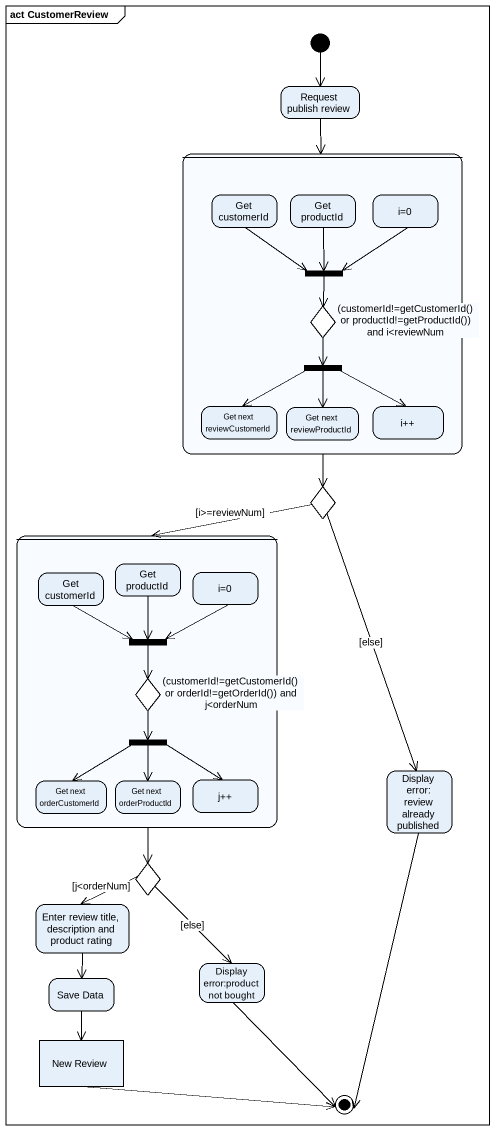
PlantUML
@startuml
mainframe act CustomerReview
hide empty description
state "Request publish review" as Request_publish_review
state " " as state1 {
  state "Get customerId" as Get_customerId
  state "Get productId" as Get_productId
  state "i=0" as i_0
  state fork1 <<join>>
  state "(customerId!=getCustomerId() or productId!=getProductId()) and i<reviewNum" as customerId_getCustomerId_or <<choice>>
  state fork2 <<fork>>
  state "Get next reviewCustomerId" as Get_next_reviewCustomerId
  state "Get next reviewProductId" as Get_next_reviewProductId
  state "i++" as i
}
state choice1 <<choice>>
state " " as state2 {
  state "Get productId" as Get_productId_2
  state "Get customerId" as Get_customerId_2
  state "i=0" as i_0_2
  state fork3 <<join>>
  state "(customerId!=getCustomerId() or orderId!=getOrderId()) and j<orderNum" as customerId_getCustomerId_or_2 <<choice>>
  state fork4 <<fork>>
  state "Get next orderCustomerId" as Get_next_orderCustomerId
  state "Get next orderProductId" as Get_next_orderProductId
  state "j++" as j
}
state "Display error: review already published" as Display_error_review
state choice2 <<choice>>
state "Enter review title, description and product rating" as Enter_review_title
state "Save Data" as Save_Data
state "Display error:product not bought" as Display_error_product_not
state "New Review" as New_Review <<object>>
[*] --> Request_publish_review
Request_publish_review --> state1
state1 --> choice1
Get_customerId --> fork1
Get_productId --> fork1
i_0 --> fork1
fork1 --> customerId_getCustomerId_or
customerId_getCustomerId_or --> fork2
fork2 --> Get_next_reviewCustomerId
fork2 --> Get_next_reviewProductId
fork2 --> i
choice1 --> state2 : [i>=reviewNum]
choice1 --> Display_error_review : [else]
state2 --> choice2
Get_productId_2 --> fork3
Get_customerId_2 --> fork3
i_0_2 --> fork3
fork3 --> customerId_getCustomerId_or_2
customerId_getCustomerId_or_2 --> fork4
fork4 --> Get_next_orderCustomerId
fork4 --> Get_next_orderProductId
fork4 --> j
choice2 --> Enter_review_title : [j<orderNum]
choice2 --> Display_error_product_not : [else]
Enter_review_title --> Save_Data
Save_Data --> New_Review
Display_error_review --> [*]
Display_error_product_not --> [*]
New_Review -right-> [*]
@enduml
